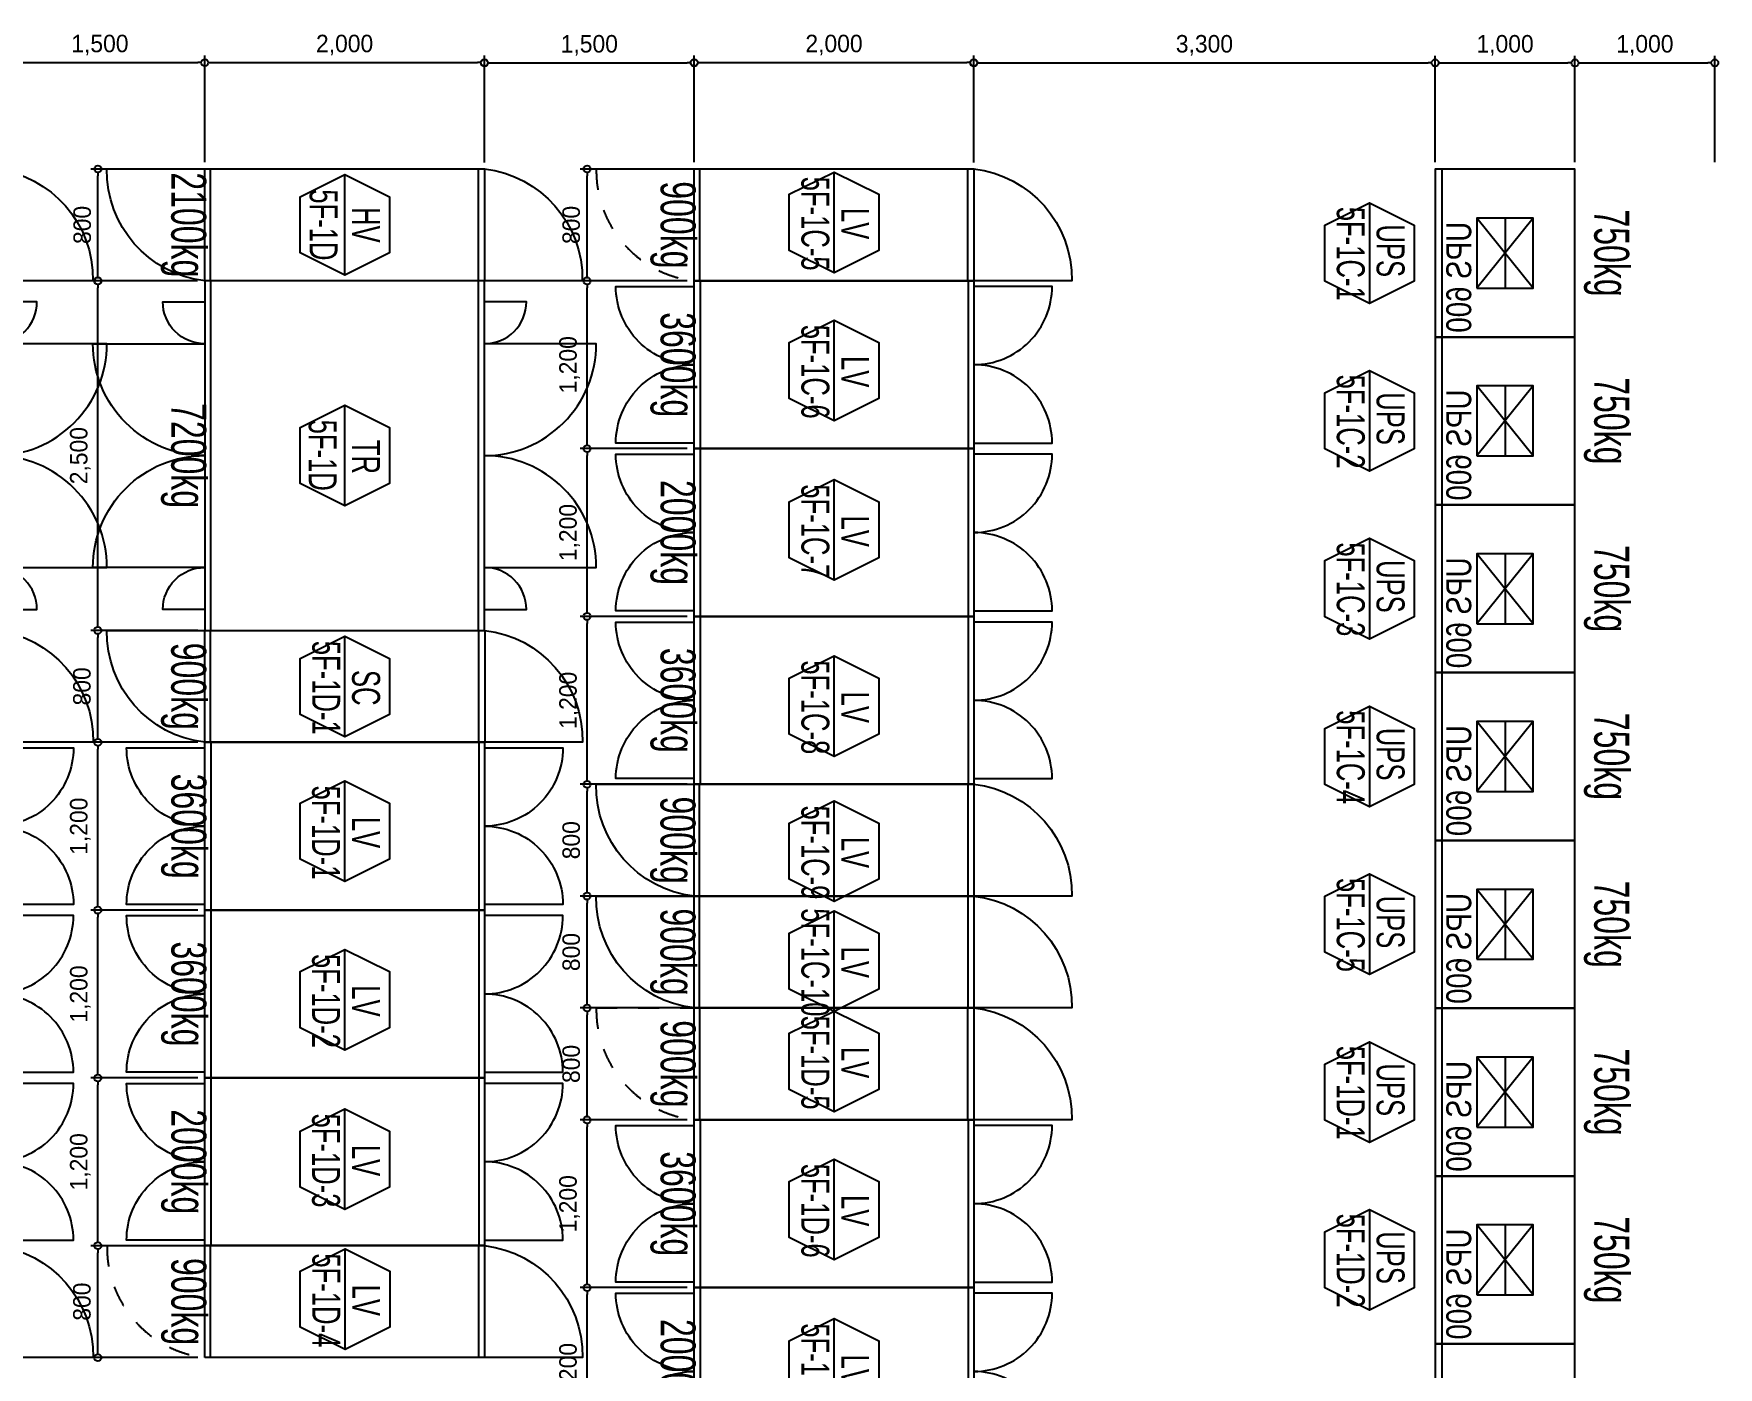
# Model space of a CAD drawing. Header units: millimetres. Extents: x 89978 to 501025, y -351975 to 837171.
# Drawn here: x 328028 to 340075, y 408278 to 417816 of the extents above; entities that cross this region are included whole.
import ezdxf
from ezdxf.enums import TextEntityAlignment as Align

# ---------------------------------------------------------------- set-up
doc = ezdxf.new("R2010")
doc.units = ezdxf.units.MM
doc.header["$LTSCALE"] = 150
doc.linetypes.add('D1', pattern=[3, 1, -1, 1])
doc.layers.get('Defpoints').update_dxf_attribs({"color": 150})
for name, color, linetype in [('------00 Switch Gear', 3, 'Continuous'), ('------00 Switch Gear_Number', 1, 'Continuous'), ('-----36 Dimension', 1, 'Continuous'), ('20251030_전기하중검토', 241, 'Continuous')]:
    doc.layers.add(name, color=color, linetype=linetype)
doc.layers.add('NOPLOT', color=191, linetype='Continuous', plot=False)
doc.styles.add('ELEC', font='')
doc.styles.get('ELEC').set_extended_font_data('Dotum')
doc.dimstyles.new('ELEC', dxfattribs={"dimscale": 100, "dimtxt": 2, "dimasz": 1, "dimexe": 2, "dimexo": 1, "dimgap": 1, "dimtad": 1, "dimdec": 0, "dimrnd": 0.25, "dimzin": 9, "dimdsep": 32, "dimlunit": 6, "dimtxsty": 'ELEC', "dimblk": 'Z_DOT', "dimcen": 3, "dimclrd": 7, "dimclre": 7, "dimclrt": 3, "dimadec": 0, "dimazin": 0, "dimtfac": 1, "dimtdec": 0, "dimtix": 1, "dimtmove": 2, "dimatfit": 1, "dimfxl": 1, "dimarcsym": 0})

# ---------------------------------------------------------------- blocks, each defined once
blk = doc.blocks.new('_DOTBLANK')
at = {"color": 0, "linetype": 'ByBlock'}
blk.add_line((-0.5, 0), (-1, 0), dxfattribs=at)
blk.add_circle((0, 0), 0.5, dxfattribs=at)
blk = doc.blocks.new('*D164')
at = {"layer": '-----36 Dimension', "color": 0, "lineweight": -2, "transparency": 16777216}
for p, q in [((329251, 416898), (329251, 417659)), ((329301, 417609), (331201, 417609)), ((331251, 416895), (331251, 417659))]:
    blk.add_line(p, q, dxfattribs=at)
at = {"layer": 'Defpoints', "color": 0, "transparency": 16777216}
for p in [(331251, 417609), (329251, 416848), (331251, 416845)]:
    blk.add_point(p, dxfattribs=at)
at = {"layer": '-----36 Dimension', "color": 0, "lineweight": -2, "transparency": 16777216, "xscale": 50, "yscale": 50, "zscale": 50, "rotation": 180}
blk.add_blockref('_DOTBLANK', (329251, 417609), dxfattribs=at)
at = {"layer": '-----36 Dimension', "color": 0, "lineweight": -2, "transparency": 16777216, "xscale": 50, "yscale": 50, "zscale": 50}
blk.add_blockref('_DOTBLANK', (331251, 417609), dxfattribs=at)
at = {"layer": '-----36 Dimension', "color": 0, "transparency": 16777216, "insert": (330251, 417734), "char_height": 125, "attachment_point": 5, "style": 'ELEC'}
blk.add_mtext('2,000', dxfattribs=at)
blk = doc.blocks.new('Z_DOT')
for p, q in [((-2, 0), (2, 0)), ((0, -2), (0, 2))]:
    blk.add_line(p, q)
for radius in [2.5, 1.25]:
    blk.add_circle((0, 0), radius)
blk = doc.blocks.new('*D165')
at = {"layer": '-----36 Dimension', "color": 0, "lineweight": -2, "transparency": 16777216}
for p, q in [((332751, 416898), (332751, 417659)), ((332801, 417609), (334701, 417609)), ((334751, 416895), (334751, 417659))]:
    blk.add_line(p, q, dxfattribs=at)
at = {"layer": 'Defpoints', "color": 0, "transparency": 16777216}
for p in [(334751, 417609), (332751, 416848), (334751, 416845)]:
    blk.add_point(p, dxfattribs=at)
at = {"layer": '-----36 Dimension', "color": 0, "lineweight": -2, "transparency": 16777216, "xscale": 50, "yscale": 50, "zscale": 50, "rotation": 180}
blk.add_blockref('_DOTBLANK', (332751, 417609), dxfattribs=at)
at = {"layer": '-----36 Dimension', "color": 0, "lineweight": -2, "transparency": 16777216, "xscale": 50, "yscale": 50, "zscale": 50}
blk.add_blockref('_DOTBLANK', (334751, 417609), dxfattribs=at)
at = {"layer": '-----36 Dimension', "color": 0, "transparency": 16777216, "insert": (333751, 417734), "char_height": 125, "attachment_point": 5, "style": 'ELEC'}
blk.add_mtext('2,000', dxfattribs=at)
blk = doc.blocks.new('*D166')
at = {"layer": '-----36 Dimension', "color": 0, "lineweight": -2, "transparency": 16777216}
for p, q in [((327751, 416898), (327751, 417659)), ((327801, 417609), (329201, 417609)), ((329251, 416898), (329251, 417659))]:
    blk.add_line(p, q, dxfattribs=at)
at = {"layer": 'Defpoints', "color": 0, "transparency": 16777216}
for p in [(329251, 417609), (327751, 416848), (329251, 416848)]:
    blk.add_point(p, dxfattribs=at)
at = {"layer": '-----36 Dimension', "color": 0, "lineweight": -2, "transparency": 16777216, "xscale": 50, "yscale": 50, "zscale": 50, "rotation": 180}
blk.add_blockref('_DOTBLANK', (327751, 417609), dxfattribs=at)
at = {"layer": '-----36 Dimension', "color": 0, "lineweight": -2, "transparency": 16777216, "xscale": 50, "yscale": 50, "zscale": 50}
blk.add_blockref('_DOTBLANK', (329251, 417609), dxfattribs=at)
at = {"layer": '-----36 Dimension', "color": 0, "transparency": 16777216, "insert": (328501, 417734), "char_height": 125, "attachment_point": 5, "style": 'ELEC'}
blk.add_mtext('1,500', dxfattribs=at)
blk = doc.blocks.new('*D167')
at = {"layer": '-----36 Dimension', "color": 0, "lineweight": -2, "transparency": 16777216}
for p, q in [((331251, 416897), (331251, 417657)), ((331301, 417607), (332701, 417607)), ((332751, 416897), (332751, 417657))]:
    blk.add_line(p, q, dxfattribs=at)
at = {"layer": 'Defpoints', "color": 0, "transparency": 16777216}
for p in [(332751, 417607), (331251, 416847), (332751, 416847)]:
    blk.add_point(p, dxfattribs=at)
at = {"layer": '-----36 Dimension', "color": 0, "lineweight": -2, "transparency": 16777216, "xscale": 50, "yscale": 50, "zscale": 50, "rotation": 180}
blk.add_blockref('_DOTBLANK', (331251, 417607), dxfattribs=at)
at = {"layer": '-----36 Dimension', "color": 0, "lineweight": -2, "transparency": 16777216, "xscale": 50, "yscale": 50, "zscale": 50}
blk.add_blockref('_DOTBLANK', (332751, 417607), dxfattribs=at)
at = {"layer": '-----36 Dimension', "color": 0, "transparency": 16777216, "insert": (332001, 417732), "char_height": 125, "attachment_point": 5, "style": 'ELEC'}
blk.add_mtext('1,500', dxfattribs=at)
blk = doc.blocks.new('*D146')
at = {"layer": '-----36 Dimension', "color": 0, "lineweight": -2, "transparency": 16777216}
for p, q in [((329201, 416848), (328437, 416848)), ((328487, 416098), (328487, 416798)), ((329198, 416048), (328437, 416048))]:
    blk.add_line(p, q, dxfattribs=at)
at = {"layer": 'Defpoints', "color": 0, "transparency": 16777216}
for p in [(328487, 416848), (329251, 416848, 0), (329248, 416048, 0)]:
    blk.add_point(p, dxfattribs=at)
at = {"layer": '-----36 Dimension', "color": 0, "lineweight": -2, "transparency": 16777216, "xscale": 50, "yscale": 50, "zscale": 50}
for p, rotation in [((328487, 416848), 90), ((328487, 416048), 270)]:
    blk.add_blockref('_DOTBLANK', p, dxfattribs=dict(at, rotation=rotation))
at = {"layer": '-----36 Dimension', "color": 0, "transparency": 16777216, "insert": (328375, 416448), "char_height": 125, "attachment_point": 5, "rotation": 90, "style": 'ELEC'}
blk.add_mtext('800', dxfattribs=at)
blk = doc.blocks.new('*D147')
at = {"layer": '-----36 Dimension', "color": 0, "lineweight": -2, "transparency": 16777216}
for p, q in [((329199, 416048), (328436, 416048)), ((328486, 413598), (328486, 415998)), ((329201, 413548), (328436, 413548))]:
    blk.add_line(p, q, dxfattribs=at)
at = {"layer": 'Defpoints', "color": 0, "transparency": 16777216}
for p in [(328486, 416048), (329249, 416048, 0), (329251, 413548, 0)]:
    blk.add_point(p, dxfattribs=at)
at = {"layer": '-----36 Dimension', "color": 0, "lineweight": -2, "transparency": 16777216, "xscale": 50, "yscale": 50, "zscale": 50}
for p, rotation in [((328486, 416048), 90), ((328486, 413548), 270)]:
    blk.add_blockref('_DOTBLANK', p, dxfattribs=dict(at, rotation=rotation))
at = {"layer": '-----36 Dimension', "color": 0, "transparency": 16777216, "insert": (328361, 414798), "char_height": 125, "attachment_point": 5, "rotation": 90, "style": 'ELEC'}
blk.add_mtext('2,500', dxfattribs=at)
blk = doc.blocks.new('*D148')
at = {"layer": '-----36 Dimension', "color": 0, "lineweight": -2, "transparency": 16777216}
for p, q in [((329199, 413548), (328436, 413548)), ((328486, 412798), (328486, 413498)), ((329202, 412748), (328436, 412748))]:
    blk.add_line(p, q, dxfattribs=at)
at = {"layer": 'Defpoints', "color": 0, "transparency": 16777216}
for p in [(328486, 413548), (329249, 413548, 0), (329252, 412748, 0)]:
    blk.add_point(p, dxfattribs=at)
at = {"layer": '-----36 Dimension', "color": 0, "lineweight": -2, "transparency": 16777216, "xscale": 50, "yscale": 50, "zscale": 50}
for p, rotation in [((328486, 413548), 90), ((328486, 412748), 270)]:
    blk.add_blockref('_DOTBLANK', p, dxfattribs=dict(at, rotation=rotation))
at = {"layer": '-----36 Dimension', "color": 0, "transparency": 16777216, "insert": (328373, 413148), "char_height": 125, "attachment_point": 5, "rotation": 90, "style": 'ELEC'}
blk.add_mtext('800', dxfattribs=at)
blk = doc.blocks.new('*D149')
at = {"layer": '-----36 Dimension', "color": 0, "lineweight": -2, "transparency": 16777216}
for p, q in [((329199, 412748), (328436, 412748)), ((328486, 411598), (328486, 412698)), ((329202, 411548), (328436, 411548))]:
    blk.add_line(p, q, dxfattribs=at)
at = {"layer": 'Defpoints', "color": 0, "transparency": 16777216}
for p in [(328486, 412748), (329249, 412748, 0), (329252, 411548, 0)]:
    blk.add_point(p, dxfattribs=at)
at = {"layer": '-----36 Dimension', "color": 0, "lineweight": -2, "transparency": 16777216, "xscale": 50, "yscale": 50, "zscale": 50}
for p, rotation in [((328486, 412748), 90), ((328486, 411548), 270)]:
    blk.add_blockref('_DOTBLANK', p, dxfattribs=dict(at, rotation=rotation))
at = {"layer": '-----36 Dimension', "color": 0, "transparency": 16777216, "insert": (328361, 412148), "char_height": 125, "attachment_point": 5, "rotation": 90, "style": 'ELEC'}
blk.add_mtext('1,200', dxfattribs=at)
blk = doc.blocks.new('*D150')
at = {"layer": '-----36 Dimension', "color": 0, "lineweight": -2, "transparency": 16777216}
for p, q in [((329199, 411548), (328436, 411548)), ((328486, 410398), (328486, 411498)), ((329202, 410348), (328436, 410348))]:
    blk.add_line(p, q, dxfattribs=at)
at = {"layer": 'Defpoints', "color": 0, "transparency": 16777216}
for p in [(328486, 411548), (329249, 411548, 0), (329252, 410348, 0)]:
    blk.add_point(p, dxfattribs=at)
at = {"layer": '-----36 Dimension', "color": 0, "lineweight": -2, "transparency": 16777216, "xscale": 50, "yscale": 50, "zscale": 50}
for p, rotation in [((328486, 411548), 90), ((328486, 410348), 270)]:
    blk.add_blockref('_DOTBLANK', p, dxfattribs=dict(at, rotation=rotation))
at = {"layer": '-----36 Dimension', "color": 0, "transparency": 16777216, "insert": (328361, 410948), "char_height": 125, "attachment_point": 5, "rotation": 90, "style": 'ELEC'}
blk.add_mtext('1,200', dxfattribs=at)
blk = doc.blocks.new('*D151')
at = {"layer": '-----36 Dimension', "color": 0, "lineweight": -2, "transparency": 16777216}
for p, q in [((329199, 410348), (328436, 410348)), ((328486, 409198), (328486, 410298)), ((329202, 409148), (328436, 409148))]:
    blk.add_line(p, q, dxfattribs=at)
at = {"layer": 'Defpoints', "color": 0, "transparency": 16777216}
for p in [(328486, 410348), (329249, 410348, 0), (329252, 409148, 0)]:
    blk.add_point(p, dxfattribs=at)
at = {"layer": '-----36 Dimension', "color": 0, "lineweight": -2, "transparency": 16777216, "xscale": 50, "yscale": 50, "zscale": 50}
for p, rotation in [((328486, 410348), 90), ((328486, 409148), 270)]:
    blk.add_blockref('_DOTBLANK', p, dxfattribs=dict(at, rotation=rotation))
at = {"layer": '-----36 Dimension', "color": 0, "transparency": 16777216, "insert": (328361, 409748), "char_height": 125, "attachment_point": 5, "rotation": 90, "style": 'ELEC'}
blk.add_mtext('1,200', dxfattribs=at)
blk = doc.blocks.new('*D152')
at = {"layer": '-----36 Dimension', "color": 0, "lineweight": -2, "transparency": 16777216}
for p, q in [((329199, 409148), (328436, 409148)), ((328486, 408398), (328486, 409098)), ((329202, 408348), (328436, 408348))]:
    blk.add_line(p, q, dxfattribs=at)
at = {"layer": 'Defpoints', "color": 0, "transparency": 16777216}
for p in [(328486, 409148), (329249, 409148, 0), (329252, 408348, 0)]:
    blk.add_point(p, dxfattribs=at)
at = {"layer": '-----36 Dimension', "color": 0, "lineweight": -2, "transparency": 16777216, "xscale": 50, "yscale": 50, "zscale": 50}
for p, rotation in [((328486, 409148), 90), ((328486, 408348), 270)]:
    blk.add_blockref('_DOTBLANK', p, dxfattribs=dict(at, rotation=rotation))
at = {"layer": '-----36 Dimension', "color": 0, "transparency": 16777216, "insert": (328373, 408748), "char_height": 125, "attachment_point": 5, "rotation": 90, "style": 'ELEC'}
blk.add_mtext('800', dxfattribs=at)
blk = doc.blocks.new('*D156')
at = {"layer": '-----36 Dimension', "color": 0, "lineweight": -2, "transparency": 16777216}
for p, q in [((332698, 416848), (331935, 416848)), ((331985, 416098), (331985, 416798)), ((332701, 416048), (331935, 416048))]:
    blk.add_line(p, q, dxfattribs=at)
at = {"layer": 'Defpoints', "color": 0, "transparency": 16777216}
for p in [(331985, 416848), (332748, 416848, 0), (332751, 416048, 0)]:
    blk.add_point(p, dxfattribs=at)
at = {"layer": '-----36 Dimension', "color": 0, "lineweight": -2, "transparency": 16777216, "xscale": 50, "yscale": 50, "zscale": 50}
for p, rotation in [((331985, 416848), 90), ((331985, 416048), 270)]:
    blk.add_blockref('_DOTBLANK', p, dxfattribs=dict(at, rotation=rotation))
at = {"layer": '-----36 Dimension', "color": 0, "transparency": 16777216, "insert": (331872, 416448), "char_height": 125, "attachment_point": 5, "rotation": 90, "style": 'ELEC'}
blk.add_mtext('800', dxfattribs=at)
blk = doc.blocks.new('*D157')
at = {"layer": '-----36 Dimension', "color": 0, "lineweight": -2, "transparency": 16777216}
for p, q in [((332698, 416048), (331935, 416048)), ((331985, 414898), (331985, 415998)), ((332701, 414848), (331935, 414848))]:
    blk.add_line(p, q, dxfattribs=at)
at = {"layer": 'Defpoints', "color": 0, "transparency": 16777216}
for p in [(331985, 416048), (332748, 416048, 0), (332751, 414848, 0)]:
    blk.add_point(p, dxfattribs=at)
at = {"layer": '-----36 Dimension', "color": 0, "lineweight": -2, "transparency": 16777216, "xscale": 50, "yscale": 50, "zscale": 50}
for p, rotation in [((331985, 416048), 90), ((331985, 414848), 270)]:
    blk.add_blockref('_DOTBLANK', p, dxfattribs=dict(at, rotation=rotation))
at = {"layer": '-----36 Dimension', "color": 0, "transparency": 16777216, "insert": (331860, 415448), "char_height": 125, "attachment_point": 5, "rotation": 90, "style": 'ELEC'}
blk.add_mtext('1,200', dxfattribs=at)
blk = doc.blocks.new('*D158')
at = {"layer": '-----36 Dimension', "color": 0, "lineweight": -2, "transparency": 16777216}
for p, q in [((332698, 414848), (331935, 414848)), ((331985, 413698), (331985, 414798)), ((332701, 413648), (331935, 413648))]:
    blk.add_line(p, q, dxfattribs=at)
at = {"layer": 'Defpoints', "color": 0, "transparency": 16777216}
for p in [(331985, 414848), (332748, 414848, 0), (332751, 413648, 0)]:
    blk.add_point(p, dxfattribs=at)
at = {"layer": '-----36 Dimension', "color": 0, "lineweight": -2, "transparency": 16777216, "xscale": 50, "yscale": 50, "zscale": 50}
for p, rotation in [((331985, 414848), 90), ((331985, 413648), 270)]:
    blk.add_blockref('_DOTBLANK', p, dxfattribs=dict(at, rotation=rotation))
at = {"layer": '-----36 Dimension', "color": 0, "transparency": 16777216, "insert": (331860, 414248), "char_height": 125, "attachment_point": 5, "rotation": 90, "style": 'ELEC'}
blk.add_mtext('1,200', dxfattribs=at)
blk = doc.blocks.new('*D159')
at = {"layer": '-----36 Dimension', "color": 0, "lineweight": -2, "transparency": 16777216}
for p, q in [((332698, 413648), (331935, 413648)), ((331985, 412498), (331985, 413598)), ((332701, 412448), (331935, 412448))]:
    blk.add_line(p, q, dxfattribs=at)
at = {"layer": 'Defpoints', "color": 0, "transparency": 16777216}
for p in [(331985, 413648), (332748, 413648, 0), (332751, 412448, 0)]:
    blk.add_point(p, dxfattribs=at)
at = {"layer": '-----36 Dimension', "color": 0, "lineweight": -2, "transparency": 16777216, "xscale": 50, "yscale": 50, "zscale": 50}
for p, rotation in [((331985, 413648), 90), ((331985, 412448), 270)]:
    blk.add_blockref('_DOTBLANK', p, dxfattribs=dict(at, rotation=rotation))
at = {"layer": '-----36 Dimension', "color": 0, "transparency": 16777216, "insert": (331860, 413048), "char_height": 125, "attachment_point": 5, "rotation": 90, "style": 'ELEC'}
blk.add_mtext('1,200', dxfattribs=at)
blk = doc.blocks.new('*D160')
at = {"layer": '-----36 Dimension', "color": 0, "lineweight": -2, "transparency": 16777216}
for p, q in [((332698, 412448), (331935, 412448)), ((331985, 411698), (331985, 412398)), ((332700, 411648), (331935, 411648))]:
    blk.add_line(p, q, dxfattribs=at)
at = {"layer": 'Defpoints', "color": 0, "transparency": 16777216}
for p in [(331985, 412448), (332748, 412448, 0), (332750, 411648)]:
    blk.add_point(p, dxfattribs=at)
at = {"layer": '-----36 Dimension', "color": 0, "lineweight": -2, "transparency": 16777216, "xscale": 50, "yscale": 50, "zscale": 50}
for p, rotation in [((331985, 412448), 90), ((331985, 411648), 270)]:
    blk.add_blockref('_DOTBLANK', p, dxfattribs=dict(at, rotation=rotation))
at = {"layer": '-----36 Dimension', "color": 0, "transparency": 16777216, "insert": (331872, 412048), "char_height": 125, "attachment_point": 5, "rotation": 90, "style": 'ELEC'}
blk.add_mtext('800', dxfattribs=at)
blk = doc.blocks.new('*D161')
at = {"layer": '-----36 Dimension', "color": 0, "lineweight": -2, "transparency": 16777216}
for p, q in [((332698, 411648), (331935, 411648)), ((331985, 410898), (331985, 411598)), ((332700, 410848), (331935, 410848))]:
    blk.add_line(p, q, dxfattribs=at)
at = {"layer": 'Defpoints', "color": 0, "transparency": 16777216}
for p in [(331985, 411648), (332748, 411648, 0), (332750, 410848)]:
    blk.add_point(p, dxfattribs=at)
at = {"layer": '-----36 Dimension', "color": 0, "lineweight": -2, "transparency": 16777216, "xscale": 50, "yscale": 50, "zscale": 50}
for p, rotation in [((331985, 411648), 90), ((331985, 410848), 270)]:
    blk.add_blockref('_DOTBLANK', p, dxfattribs=dict(at, rotation=rotation))
at = {"layer": '-----36 Dimension', "color": 0, "transparency": 16777216, "insert": (331872, 411248), "char_height": 125, "attachment_point": 5, "rotation": 90, "style": 'ELEC'}
blk.add_mtext('800', dxfattribs=at)
blk = doc.blocks.new('*D162')
at = {"layer": '-----36 Dimension', "color": 0, "lineweight": -2, "transparency": 16777216}
for p, q in [((332698, 410848), (331935, 410848)), ((331985, 410098), (331985, 410798)), ((332701, 410048), (331935, 410048))]:
    blk.add_line(p, q, dxfattribs=at)
at = {"layer": 'Defpoints', "color": 0, "transparency": 16777216}
for p in [(331985, 410848), (332748, 410848, 0), (332751, 410048, 0)]:
    blk.add_point(p, dxfattribs=at)
at = {"layer": '-----36 Dimension', "color": 0, "lineweight": -2, "transparency": 16777216, "xscale": 50, "yscale": 50, "zscale": 50}
for p, rotation in [((331985, 410848), 90), ((331985, 410048), 270)]:
    blk.add_blockref('_DOTBLANK', p, dxfattribs=dict(at, rotation=rotation))
at = {"layer": '-----36 Dimension', "color": 0, "transparency": 16777216, "insert": (331872, 410448), "char_height": 125, "attachment_point": 5, "rotation": 90, "style": 'ELEC'}
blk.add_mtext('800', dxfattribs=at)
blk = doc.blocks.new('*D163')
at = {"layer": '-----36 Dimension', "color": 0, "lineweight": -2, "transparency": 16777216}
for p, q in [((332698, 410048), (331935, 410048)), ((331985, 408898), (331985, 409998)), ((332701, 408848), (331935, 408848))]:
    blk.add_line(p, q, dxfattribs=at)
at = {"layer": 'Defpoints', "color": 0, "transparency": 16777216}
for p in [(331985, 410048), (332748, 410048, 0), (332751, 408848, 0)]:
    blk.add_point(p, dxfattribs=at)
at = {"layer": '-----36 Dimension', "color": 0, "lineweight": -2, "transparency": 16777216, "xscale": 50, "yscale": 50, "zscale": 50}
for p, rotation in [((331985, 410048), 90), ((331985, 408848), 270)]:
    blk.add_blockref('_DOTBLANK', p, dxfattribs=dict(at, rotation=rotation))
at = {"layer": '-----36 Dimension', "color": 0, "transparency": 16777216, "insert": (331860, 409448), "char_height": 125, "attachment_point": 5, "rotation": 90, "style": 'ELEC'}
blk.add_mtext('1,200', dxfattribs=at)
blk = doc.blocks.new('*D33')
at = {"layer": '-----36 Dimension', "color": 0, "lineweight": -2, "transparency": 16777216}
for p, q in [((332698, 408848), (331935, 408848)), ((331985, 407698), (331985, 408798)), ((332701, 407648), (331935, 407648))]:
    blk.add_line(p, q, dxfattribs=at)
at = {"layer": 'Defpoints', "color": 0, "transparency": 16777216}
for p in [(331985, 408848), (332748, 408848, 0), (332751, 407648, 0)]:
    blk.add_point(p, dxfattribs=at)
at = {"layer": '-----36 Dimension', "color": 0, "lineweight": -2, "transparency": 16777216, "xscale": 50, "yscale": 50, "zscale": 50}
for p, rotation in [((331985, 408848), 90), ((331985, 407648), 270)]:
    blk.add_blockref('_DOTBLANK', p, dxfattribs=dict(at, rotation=rotation))
at = {"layer": '-----36 Dimension', "color": 0, "transparency": 16777216, "insert": (331860, 408248), "char_height": 125, "attachment_point": 5, "rotation": 90, "style": 'ELEC'}
blk.add_mtext('1,200', dxfattribs=at)
blk = doc.blocks.new('*D66')
at = {"layer": '-----36 Dimension', "color": 0, "lineweight": -2, "transparency": 16777216}
for p, q in [((334750, 416897), (334750, 417657)), ((334800, 417607), (338000, 417607)), ((338050, 416897), (338050, 417657))]:
    blk.add_line(p, q, dxfattribs=at)
at = {"layer": 'Defpoints', "color": 0, "transparency": 16777216}
for p in [(338050, 417607), (334750, 416847), (338050, 416847)]:
    blk.add_point(p, dxfattribs=at)
at = {"layer": '-----36 Dimension', "color": 0, "lineweight": -2, "transparency": 16777216, "xscale": 50, "yscale": 50, "zscale": 50, "rotation": 180}
blk.add_blockref('_DOTBLANK', (334750, 417607), dxfattribs=at)
at = {"layer": '-----36 Dimension', "color": 0, "lineweight": -2, "transparency": 16777216, "xscale": 50, "yscale": 50, "zscale": 50}
blk.add_blockref('_DOTBLANK', (338050, 417607), dxfattribs=at)
at = {"layer": '-----36 Dimension', "color": 0, "transparency": 16777216, "insert": (336400, 417732), "char_height": 125, "attachment_point": 5, "style": 'ELEC'}
blk.add_mtext('3,300', dxfattribs=at)
blk = doc.blocks.new('*D67')
at = {"layer": '-----36 Dimension', "color": 0, "lineweight": -2, "transparency": 16777216}
for p, q in [((339050, 416897), (339050, 417657)), ((339100, 417607), (340000, 417607)), ((340050, 416897), (340050, 417657))]:
    blk.add_line(p, q, dxfattribs=at)
at = {"layer": 'Defpoints', "color": 0, "transparency": 16777216}
for p in [(340050, 417607), (339050, 416847), (340050, 416847)]:
    blk.add_point(p, dxfattribs=at)
at = {"layer": '-----36 Dimension', "color": 0, "lineweight": -2, "transparency": 16777216, "xscale": 50, "yscale": 50, "zscale": 50, "rotation": 180}
blk.add_blockref('_DOTBLANK', (339050, 417607), dxfattribs=at)
at = {"layer": '-----36 Dimension', "color": 0, "lineweight": -2, "transparency": 16777216, "xscale": 50, "yscale": 50, "zscale": 50}
blk.add_blockref('_DOTBLANK', (340050, 417607), dxfattribs=at)
at = {"layer": '-----36 Dimension', "color": 0, "transparency": 16777216, "insert": (339550, 417732), "char_height": 125, "attachment_point": 5, "style": 'ELEC'}
blk.add_mtext('1,000', dxfattribs=at)
blk = doc.blocks.new('*D68')
at = {"layer": '-----36 Dimension', "color": 0, "lineweight": -2, "transparency": 16777216}
for p, q in [((338050, 416897), (338050, 417657)), ((338100, 417607), (339000, 417607)), ((339050, 416897), (339050, 417657))]:
    blk.add_line(p, q, dxfattribs=at)
at = {"layer": 'Defpoints', "color": 0, "transparency": 16777216}
for p in [(339050, 417607), (338050, 416847), (339050, 416847)]:
    blk.add_point(p, dxfattribs=at)
at = {"layer": '-----36 Dimension', "color": 0, "lineweight": -2, "transparency": 16777216, "xscale": 50, "yscale": 50, "zscale": 50, "rotation": 180}
blk.add_blockref('_DOTBLANK', (338050, 417607), dxfattribs=at)
at = {"layer": '-----36 Dimension', "color": 0, "lineweight": -2, "transparency": 16777216, "xscale": 50, "yscale": 50, "zscale": 50}
blk.add_blockref('_DOTBLANK', (339050, 417607), dxfattribs=at)
at = {"layer": '-----36 Dimension', "color": 0, "transparency": 16777216, "insert": (338550, 417732), "char_height": 125, "attachment_point": 5, "style": 'ELEC'}
blk.add_mtext('1,000', dxfattribs=at)
blk = doc.blocks.new('UPS 600kV')
at = {"layer": '------00 Switch Gear'}
blk.add_line((800, 850), (-402, 850), dxfattribs=at)
blk.add_lwpolyline([(798, -100), (-402, -100), (-402, 900), (798, 900)], close=True, dxfattribs=at)
at = {"layer": 'NOPLOT'}
for p, q in [((-52, 199), (448, 601)), ((448, 199), (-52, 601)), ((-52, 400), (448, 400))]:
    blk.add_line(p, q, dxfattribs=at)
blk.add_lwpolyline([(448, 601), (448, 199), (-52, 199), (-52, 601)], close=True, dxfattribs=at)
at = {"layer": 'NOPLOT', "style": 'ELEC', "width": 0.85}
blk.add_text('UPS 600', height=178.2, dxfattribs=at).set_placement((-26, 731), align=Align.MIDDLE_LEFT)

msp = doc.modelspace()

# ---------------------------------------------------------------- linework, layer by layer
at = {"layer": '------00 Switch Gear'}
for p, q in [((329291, 416048.4, 0), (329291, 416848.4, 0)), ((331209, 416048.4, 0), (331209, 416848.4, 0)), ((332791, 416048.4, 0), (332791, 416848.4, 0)), ((334709, 416048.4, 0), (334709, 416848.4, 0)), ((329295, 413548.4, 0), (329295, 416048.4, 0)), ((331209, 413548.4, 0), (331209, 416048.4, 0)), ((332793, 416048.4, 0), (332793, 414848.4, 0)), ((334711, 416048.4, 0), (334711, 414848.4, 0)), ((332793, 414848.4, 0), (332793, 413648.4, 0)), ((334711, 414848.4, 0), (334711, 413648.4, 0)), ((332793, 413648.4, 0), (332793, 412448.4, 0)), ((334711, 413648.4, 0), (334711, 412448.4, 0)), ((329291, 412748.4, 0), (329291, 413548.4, 0)), ((331211, 412748.4, 0), (331211, 413548.4, 0)), ((329294, 412748.4, 0), (329294, 411548.4, 0)), ((331212, 412748.4, 0), (331212, 411548.4, 0)), ((332790, 411648.4, 0), (332790, 412448.4, 0)), ((334710, 411648.4, 0), (334710, 412448.4, 0)), ((329294, 411548.4, 0), (329294, 410348.4, 0)), ((331212, 411548.4, 0), (331212, 410348.4, 0)), ((332790, 410848.4, 0), (332790, 411648.4, 0)), ((334710, 410848.4, 0), (334710, 411648.4, 0)), ((332791, 410048.4, 0), (332791, 410848.4, 0)), ((334709, 410048.4, 0), (334709, 410848.4, 0)), ((329294, 410348.4, 0), (329294, 409148.4, 0)), ((331212, 410348.4, 0), (331212, 409148.4, 0)), ((332793, 410048.4, 0), (332793, 408848.4, 0)), ((334711, 410048.4, 0), (334711, 408848.4, 0)), ((329292, 408348.4, 0), (329292, 409148.4, 0)), ((331210, 408348.4, 0), (331210, 409148.4, 0)), ((332793, 408848.4, 0), (332793, 407648.4, 0)), ((334711, 408848.4, 0), (334711, 407648.4, 0))]:
    msp.add_line(p, q, dxfattribs=at)
at = {"layer": '------00 Switch Gear', "elevation": 0}
for points in [[(327751, 416848.4, -0.3857431), (328451, 416048.4), (327751, 416048.4)], [(329251, 416048.4, -0.3857431), (328551, 416848.4), (329251, 416848.4)], [(331251, 416848.4, -0.3857431), (331951, 416048.4), (331251, 416048.4)], [(334751, 416848.4, -0.3857431), (335451, 416048.4), (334751, 416048.4)], [(332751, 414888.4), (332191, 414888.4, -0.4142136), (332751, 415448.4, -0.4142136), (332191, 416008.4), (332751, 416008.4)], [(334751, 414888.4), (335311, 414888.4, 0.4142136), (334751, 415448.4, 0.4142136), (335311, 416008.4), (335311, 416008.4), (334751, 416008.4)], [(327751, 413698.4), (328051, 413698.4, 0.4142136), (327751, 413998.4), (328551, 413998.4, 0.4142136), (327751, 414798.4, 0.4142136), (328551, 415598.4), (327751, 415598.4, 0.4142136), (328051, 415898.4), (327751, 415898.4)], [(329251, 413698.4), (328951, 413698.4, -0.4142136), (329251, 413998.4), (328451, 413998.4, -0.4142136), (329251, 414798.4, -0.4142136), (328451, 415598.4), (329251, 415598.4, -0.4142136), (328951, 415898.4), (329251, 415898.4)], [(331251, 413698.4), (331551, 413698.4, 0.4142136), (331251, 413998.4), (332051, 413998.4, 0.4142136), (331251, 414798.4, 0.4142136), (332051, 415598.4), (331251, 415598.4, 0.4142136), (331551, 415898.4), (331251, 415898.4)], [(332751, 413688.4), (332191, 413688.4, -0.4142136), (332751, 414248.4, -0.4142136), (332191, 414808.4), (332751, 414808.4)], [(334751, 413688.4), (335311, 413688.4, 0.4142136), (334751, 414248.4, 0.4142136), (335311, 414808.4), (335311, 414808.4), (334751, 414808.4)], [(332751, 412488.4), (332191, 412488.4, -0.4142136), (332751, 413048.4, -0.4142136), (332191, 413608.4), (332751, 413608.4)], [(334751, 412488.4), (335311, 412488.4, 0.4142136), (334751, 413048.4, 0.4142136), (335311, 413608.4), (335311, 413608.4), (334751, 413608.4)], [(327753, 413548.4, -0.3857431), (328453, 412748.4), (327753, 412748.4)], [(329251, 412748.4, -0.3857431), (328551, 413548.4), (329251, 413548.4)], [(331253, 413548.4, -0.3857431), (331953, 412748.4), (331253, 412748.4)], [(327752, 412708.4), (328312, 412708.4), (328312, 412708.4, -0.4142136), (327752, 412148.4, -0.4142136), (328312, 411588.4), (327752, 411588.4)], [(329252, 411588.4), (328692, 411588.4, -0.4142136), (329252, 412148.4, -0.4142136), (328692, 412708.4), (329252, 412708.4)], [(331252, 412708.4), (331812, 412708.4), (331812, 412708.4, -0.4142136), (331252, 412148.4, -0.4142136), (331812, 411588.4), (331252, 411588.4)], [(332750, 411648.4, -0.3857431), (332050, 412448.4), (332750, 412448.4)], [(334752, 412448.4, -0.3857431), (335452, 411648.4), (334752, 411648.4)], [(332750, 410848.4, -0.3857431), (332050, 411648.4), (332750, 411648.4)], [(334752, 411648.4, -0.3857431), (335452, 410848.4), (334752, 410848.4)], [(327752, 410388.4), (328312, 410388.4, 0.4142136), (327752, 410948.4, 0.4142136), (328312, 411508.4), (328312, 411508.4), (327752, 411508.4)], [(329252, 410388.4), (328692, 410388.4, -0.4142136), (329252, 410948.4, -0.4142136), (328692, 411508.4), (329252, 411508.4)], [(331252, 410388.4), (331812, 410388.4, 0.4142136), (331252, 410948.4, 0.4142136), (331812, 411508.4), (331812, 411508.4), (331252, 411508.4)], [(334751, 410848.4, -0.3857431), (335451, 410048.4), (334751, 410048.4)], [(327752, 409188.4), (328312, 409188.4, 0.4142136), (327752, 409748.4, 0.4142136), (328312, 410308.4), (328312, 410308.4), (327752, 410308.4)], [(329252, 409188.4), (328692, 409188.4, -0.4142136), (329252, 409748.4, -0.4142136), (328692, 410308.4), (329252, 410308.4)], [(331252, 409188.4), (331812, 409188.4, 0.4142136), (331252, 409748.4, 0.4142136), (331812, 410308.4), (331812, 410308.4), (331252, 410308.4)], [(332751, 408888.4), (332191, 408888.4, -0.4142136), (332751, 409448.4, -0.4142136), (332191, 410008.4), (332751, 410008.4)], [(334751, 408888.4), (335311, 408888.4, 0.4142136), (334751, 409448.4, 0.4142136), (335311, 410008.4), (335311, 410008.4), (334751, 410008.4)], [(327752, 409148.4, -0.3857431), (328452, 408348.4), (327752, 408348.4)], [(331252, 409148.4, -0.3857431), (331952, 408348.4), (331252, 408348.4)], [(332751, 407688.4), (332191, 407688.4, -0.4142136), (332751, 408248.4, -0.4142136), (332191, 408808.4), (332751, 408808.4)], [(334751, 407688.4), (335311, 407688.4, 0.4142136), (334751, 408248.4, 0.4142136), (335311, 408808.4), (335311, 408808.4), (334751, 408808.4)]]:
    msp.add_lwpolyline(points, format="xyb", dxfattribs=at)
for points in [[(329251, 416048.4), (329251, 416848.4), (331251, 416848.4), (331251, 416048.4)], [(332751, 416048.4), (332751, 416848.4), (334751, 416848.4), (334751, 416048.4)], [(331251, 413548.4), (331251, 416048.4), (329251, 416048.4), (329251, 413548.4)], [(334751, 416048.4), (334751, 414848.4), (332751, 414848.4), (332751, 416048.4)], [(334751, 414848.4), (334751, 413648.4), (332751, 413648.4), (332751, 414848.4)], [(334751, 413648.4), (334751, 412448.4), (332751, 412448.4), (332751, 413648.4)], [(329251, 412748.4), (329251, 413548.4), (331253, 413548.4), (331253, 412748.4)], [(331252, 412748.4), (331252, 411548.4), (329252, 411548.4), (329252, 412748.4)], [(332750, 411648.4), (332750, 412448.4), (334752, 412448.4), (334752, 411648.4)], [(331252, 411548.4), (331252, 410348.4), (329252, 410348.4), (329252, 411548.4)], [(332750, 410848.4), (332750, 411648.4), (334752, 411648.4), (334752, 410848.4)], [(332751, 410048.4), (332751, 410848.4), (334751, 410848.4), (334751, 410048.4)], [(331252, 410348.4), (331252, 409148.4), (329252, 409148.4), (329252, 410348.4)], [(334751, 410048.4), (334751, 408848.4), (332751, 408848.4), (332751, 410048.4)], [(329252, 408348.4), (329252, 409148.4), (331252, 409148.4), (331252, 408348.4)], [(334751, 408848.4), (334751, 407648.4), (332751, 407648.4), (332751, 408848.4)]]:
    msp.add_lwpolyline(points, close=True, dxfattribs=at)
at = {"layer": '------00 Switch Gear', "linetype": 'D1', "elevation": 0}
for points in [[(332751, 416048.4, -0.3857431), (332051, 416848.4), (332751, 416848.4)], [(332751, 410048.4, -0.3857431), (332051, 410848.4), (332751, 410848.4)], [(329252, 408348.4, -0.3857431), (328552, 409148.4), (329252, 409148.4)]]:
    msp.add_lwpolyline(points, format="xyb", dxfattribs=at)
at = {"layer": '------00 Switch Gear_Number', "elevation": 0}
for points in [[(330253, 416088.4), (330253, 416808.4), (330573, 416648.8), (330573, 416248.1), (330253, 416088.4), (329933, 416248.1), (329933, 416648.8), (330253, 416808.4)], [(333751, 416106.5), (333751, 416826.5), (334071, 416666.9), (334071, 416266.2), (333751, 416106.5), (333431, 416266.2), (333431, 416666.9), (333751, 416826.5)], [(333751, 415047.5), (333751, 415767.5), (334071, 415607.9), (334071, 415207.2), (333751, 415047.5), (333431, 415207.2), (333431, 415607.9), (333751, 415767.5)], [(330253, 414438.4), (330253, 415158.4), (330573, 414998.8), (330573, 414598.1), (330253, 414438.4), (329933, 414598.1), (329933, 414998.8), (330253, 415158.4)], [(333751, 413906.5), (333751, 414626.5), (334071, 414466.9), (334071, 414066.2), (333751, 413906.5), (333431, 414066.2), (333431, 414466.9), (333751, 414626.5)], [(330253, 412787.3), (330253, 413507.3), (330573, 413347.6), (330573, 412946.9), (330253, 412787.3), (329933, 412946.9), (329933, 413347.6), (330253, 413507.3)], [(333751, 412647.5), (333751, 413367.5), (334071, 413207.9), (334071, 412807.2), (333751, 412647.5), (333431, 412807.2), (333431, 413207.9), (333751, 413367.5)], [(330252, 411752.2), (330252, 412472.2), (330572, 412312.6), (330572, 411911.9), (330252, 411752.2), (329932, 411911.9), (329932, 412312.6), (330252, 412472.2)], [(333751, 411609.6), (333751, 412329.6), (334071, 412170), (334071, 411769.3), (333751, 411609.6), (333431, 411769.3), (333431, 412170), (333751, 412329.6)], [(333751, 410823.8), (333751, 411543.8), (334071, 411384.2), (334071, 410983.5), (333751, 410823.8), (333431, 410983.5), (333431, 411384.2), (333751, 411543.8)], [(330252, 410547.5), (330252, 411267.5), (330572, 411107.9), (330572, 410707.2), (330252, 410547.5), (329932, 410707.2), (329932, 411107.9), (330252, 411267.5)], [(333751, 410106.5), (333751, 410826.5), (334071, 410666.9), (334071, 410266.2), (333751, 410106.5), (333431, 410266.2), (333431, 410666.9), (333751, 410826.5)], [(330252, 409406.5), (330252, 410126.5), (330572, 409966.9), (330572, 409566.2), (330252, 409406.5), (329932, 409566.2), (329932, 409966.9), (330252, 410126.5)], [(333751, 409047.5), (333751, 409767.5), (334071, 409607.9), (334071, 409207.2), (333751, 409047.5), (333431, 409207.2), (333431, 409607.9), (333751, 409767.5)], [(330254, 408406.5), (330254, 409126.5), (330574, 408966.9), (330574, 408566.2), (330254, 408406.5), (329934, 408566.2), (329934, 408966.9), (330254, 409126.5)], [(333751, 407906.5), (333751, 408626.5), (334071, 408466.9), (334071, 408066.2), (333751, 407906.5), (333431, 408066.2), (333431, 408466.9), (333751, 408626.5)]]:
    msp.add_lwpolyline(points, dxfattribs=at)
at = {"layer": '------00 Switch Gear_Number', "color": 1, "elevation": 0}
for points in [[(337580, 416606.8), (337580, 415886.8), (337260, 416046.5), (337260, 416447.2), (337580, 416606.8), (337900, 416447.2), (337900, 416046.5), (337580, 415886.8)], [(337580, 415406.8), (337580, 414686.8), (337260, 414846.5), (337260, 415247.2), (337580, 415406.8), (337900, 415247.2), (337900, 414846.5), (337580, 414686.8)], [(337580, 414206.8), (337580, 413486.8), (337260, 413646.5), (337260, 414047.2), (337580, 414206.8), (337900, 414047.2), (337900, 413646.5), (337580, 413486.8)], [(337580, 413006.8), (337580, 412286.8), (337260, 412446.5), (337260, 412847.2), (337580, 413006.8), (337900, 412847.2), (337900, 412446.5), (337580, 412286.8)], [(337580, 411806.8), (337580, 411086.8), (337260, 411246.5), (337260, 411647.2), (337580, 411806.8), (337900, 411647.2), (337900, 411246.5), (337580, 411086.8)], [(337580, 410606.8), (337580, 409886.8), (337260, 410046.5), (337260, 410447.2), (337580, 410606.8), (337900, 410447.2), (337900, 410046.5), (337580, 409886.8)], [(337580, 409406.8), (337580, 408686.8), (337260, 408846.5), (337260, 409247.2), (337580, 409406.8), (337900, 409247.2), (337900, 408846.5), (337580, 408686.8)]]:
    msp.add_lwpolyline(points, dxfattribs=at)

# ---------------------------------------------------------------- block references
at = {"layer": '------00 Switch Gear', "xscale": -1, "rotation": 90}
for p in [(338950, 416444.4, 0), (338950, 415244.4, 0), (338950, 414044.4, 0), (338950, 412844.4, 0), (338950, 411644.4, 0), (338950, 410444.4, 0), (338950, 409244.4, 0), (338950, 408044.4, 0)]:
    msp.add_blockref('UPS 600kV', p, dxfattribs=at)

# ---------------------------------------------------------------- texts
at = {"layer": '------00 Switch Gear_Number', "color": 0, "style": 'ELEC', "width": 0.7}
for s, p in [('5F-1C-5', (333617.6, 416457.3, 0)), ('5F-1D', (330101.3, 416448.4, 0)), ('HV', (330404.2, 416448.4, 0)), ('LV', (333902.2, 416457.3, 0)), ('5F-1C-1', (337446.6, 416241.8, 0)), ('UPS', (337731.2, 416263.2, 0)), ('5F-1C-6', (333617.6, 415398.3, 0)), ('LV', (333902.2, 415398.3, 0)), ('5F-1C-2', (337446.6, 415041.8, 0)), ('UPS', (337731.2, 415063.2, 0)), ('5F-1D', (330094.7, 414800.9, 0)), ('TR', (330404.2, 414789.2, 0)), ('5F-1C-7', (333617.6, 414257.3, 0)), ('LV', (333902.2, 414257.3, 0)), ('5F-1C-3', (337446.6, 413841.8, 0)), ('UPS', (337731.2, 413863.2, 0)), ('5F-1D-1', (330119.6, 413138, 0)), ('SC', (330404.2, 413138, 0)), ('5F-1C-8', (333617.6, 412998.3, 0)), ('LV', (333902.2, 412998.3, 0)), ('5F-1C-4', (337446.6, 412641.8, 0)), ('UPS', (337731.2, 412663.2, 0)), ('5F-1D-1', (330118.6, 412103, 0)), ('5F-1C-9', (333617.6, 411960.4, 0)), ('LV', (330403.2, 412103, 0)), ('LV', (333902.2, 411960.4, 0)), ('5F-1C-5', (337446.6, 411441.8, 0)), ('5F-1C-10', (333617.6, 411174.6, 0)), ('UPS', (337731.2, 411463.2, 0)), ('5F-1D-2', (330118.6, 410898.3, 0)), ('LV', (333902.2, 411174.6, 0)), ('LV', (330403.2, 410898.3, 0)), ('5F-1D-5', (333617.6, 410457.3, 0)), ('LV', (333902.2, 410457.3, 0)), ('5F-1D-1', (337446.6, 410241.8, 0)), ('UPS', (337731.2, 410263.2, 0)), ('5F-1D-3', (330118.6, 409757.3, 0)), ('LV', (330403.2, 409757.3, 0)), ('5F-1D-6', (333617.6, 409398.3, 0)), ('LV', (333902.2, 409398.3, 0)), ('5F-1D-2', (337446.6, 409041.8, 0)), ('UPS', (337731.2, 409063.2, 0)), ('5F-1D-4', (330120.6, 408757.3, 0)), ('LV', (330405.2, 408757.3, 0)), ('5F-1D-7', (333617.6, 408257.3, 0)), ('LV', (333902.2, 408257.3, 0))]:
    msp.add_text(s, height=200, rotation=270, dxfattribs=at).set_placement(p, align=Align.MIDDLE_CENTER)
at = {"layer": '20251030_전기하중검토', "style": 'ELEC', "width": 0.7}
for s, p in [('2100kg', (329105, 416448.7, 0)), ('900kg', (332605, 416448.4, 0)), ('750kg', (339281.6, 416247.1, 0)), ('3600kg', (332604.9, 415448.4, 0)), ('750kg', (339281.6, 415047.1, 0)), ('7200kg', (329105, 414798.4, 0)), ('2000kg', (332604.9, 414248.4, 0)), ('750kg', (339281.6, 413847.1, 0)), ('900kg', (329105, 413148.4, 0)), ('3600kg', (332604.9, 413048.4, 0)), ('750kg', (339281.6, 412647.1, 0)), ('3600kg', (329106, 412148.4, 0)), ('900kg', (332604, 412048.4, 0)), ('750kg', (339281.6, 411447.1, 0)), ('900kg', (332604, 411248.4, 0)), ('3600kg', (329106, 410948.4, 0)), ('900kg', (332605, 410448.4, 0)), ('750kg', (339281.6, 410247.1, 0)), ('2000kg', (329106, 409748.4, 0)), ('3600kg', (332604.9, 409448.4, 0)), ('750kg', (339281.6, 409047.1, 0)), ('900kg', (329106, 408748.4, 0)), ('2000kg', (332604.9, 408248.4, 0))]:
    msp.add_text(s, height=250, rotation=270, dxfattribs=at).set_placement(p, align=Align.MIDDLE)

# ---------------------------------------------------------------- dimensions: what is measured, and where the dimension line sits
at = {"layer": '-----36 Dimension'}
for base, p1, p2, angle, picture, middle in [((329251, 417609, 0), (327751, 416848.4, 0), (329251, 416848.4, 0), 180, '*D166', (328501, 417733.6, 0)), ((331251, 417609, 0), (329251, 416848.4, 0), (331251, 416845.2, 0), 180, '*D164', (330251, 417733.6, 0)), ((332751, 417607.4, 0), (331251, 416846.8, 0), (332751, 416846.8, 0), 180, '*D167', (332001, 417732, 0)), ((334751, 417609, 0), (332751, 416848.4, 0), (334751, 416845.2, 0), 180, '*D165', (333751, 417733.6, 0)), ((338050, 417607.4, 0), (334750, 416846.8, 0), (338050, 416846.8, 0), 180, '*D66', (336400, 417732, 0)), ((339050, 417607.4, 0), (338050, 416846.8, 0), (339050, 416846.8, 0), 180, '*D68', (338550, 417732, 0)), ((340050, 417607.4, 0), (339050, 416846.8, 0), (340050, 416846.8, 0), 180, '*D67', (339550, 417732, 0)), ((328487.3, 416848.4, 0), (329247.8, 416048.4, 0), (329251, 416848.4, 0), 270, '*D146', (328374.7, 416448.4, 0)), ((331984.7, 416848.4, 0), (332751, 416048.4, 0), (332748.4, 416848.4, 0), 270, '*D156', (331872.1, 416448.4, 0)), ((328485.7, 416048.4, 0), (329251, 413548.4, 0), (329249.4, 416048.4, 0), 270, '*D147', (328361, 414798.4, 0)), ((331984.7, 416048.4, 0), (332751, 414848.4, 0), (332748.4, 416048.4, 0), 270, '*D157', (331860, 415448.4, 0)), ((331984.7, 414848.4, 0), (332751, 413648.4, 0), (332748.4, 414848.4, 0), 270, '*D158', (331860, 414248.4, 0)), ((331984.7, 413648.4, 0), (332751, 412448.4, 0), (332748.4, 413648.4, 0), 270, '*D159', (331860, 413048.4, 0)), ((328485.7, 413548.4, 0), (329252, 412748.4, 0), (329249.4, 413548.4, 0), 270, '*D148', (328373.1, 413148.4, 0)), ((328485.7, 412748.4, 0), (329252, 411548.4, 0), (329249.4, 412748.4, 0), 270, '*D149', (328361, 412148.4, 0)), ((331984.7, 412448.4, 0), (332750, 411648.4, 0), (332748.4, 412448.4, 0), 270, '*D160', (331872.1, 412048.4, 0)), ((331984.7, 411648.4, 0), (332750, 410848.4, 0), (332748.4, 411648.4, 0), 270, '*D161', (331872.1, 411248.4, 0)), ((328485.7, 411548.4, 0), (329252, 410348.4, 0), (329249.4, 411548.4, 0), 270, '*D150', (328361, 410948.4, 0)), ((331984.7, 410848.4, 0), (332751, 410048.4, 0), (332748.4, 410848.4, 0), 270, '*D162', (331872.1, 410448.4, 0)), ((328485.7, 410348.4, 0), (329252, 409148.4, 0), (329249.4, 410348.4, 0), 270, '*D151', (328361, 409748.4, 0)), ((331984.7, 410048.4, 0), (332751, 408848.4, 0), (332748.4, 410048.4, 0), 270, '*D163', (331860, 409448.4, 0)), ((328485.7, 409148.4, 0), (329252, 408348.4, 0), (329249.4, 409148.4, 0), 270, '*D152', (328373.1, 408748.4, 0)), ((331984.7, 408848.4, 0), (332751, 407648.4, 0), (332748.4, 408848.4, 0), 270, '*D33', (331860, 408248.4, 0))]:
    dim = msp.add_linear_dim(base=base, p1=p1, p2=p2, angle=angle, dimstyle='ELEC', override={"dimscale": 50, "dimtxt": 2.5, "dimexe": 1, "dimtad": 2, "dimtxsty": 'ELEC', "dimblk1": 'DOTBLANK', "dimblk2": 'DOTBLANK', "dimsah": 1, "dimclrd": 0, "dimclre": 0, "dimclrt": 0}, dxfattribs=at)
    dim.commit()
    dim.dimension.update_dxf_attribs({"geometry": picture, "text_midpoint": middle})

doc.saveas('drawing.dxf')
